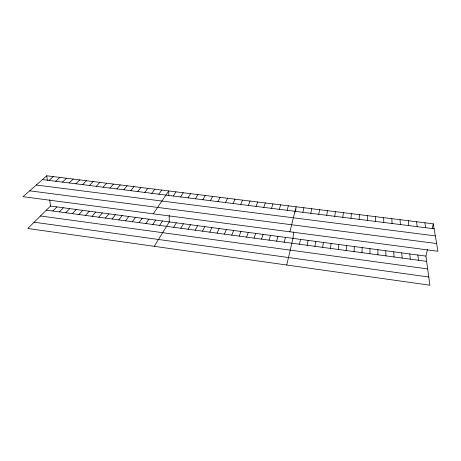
<?xml version="1.0" encoding="UTF-8"?>
<svg xmlns="http://www.w3.org/2000/svg" width="461" height="461" viewBox="0 0 461 461"><rect width="100%" height="100%" fill="white"/><g stroke="black" fill="none" stroke-linecap="round" stroke-linejoin="round"><path stroke-width="0.69" d="M375.531 221.424L375.531 216.647M369.929 253.729L370.01 248.646M367.308 220.393L367.429 215.644M361.971 252.657L362.156 247.603M359.131 219.361L359.361 214.642M354.042 251.585L354.342 246.56M350.982 218.341L351.334 213.639M346.148 250.525L346.557 245.523M293.617 232.01L292.983 238.383L286.736 265.023M295.582 212.118L296.106 206.776L289.9 231.802M342.875 217.321L343.341 212.648M338.293 249.464L338.8 244.486M330.468 248.41L331.084 243.46M334.807 216.307L335.377 211.657M322.677 247.361L323.397 242.434M326.768 215.299L327.454 210.671M314.921 246.318L315.745 241.414M318.77 214.296L319.565 209.692M307.199 245.275L308.127 240.4M310.806 213.293L311.711 208.718M299.506 244.244L300.543 239.386M302.877 212.296L303.891 207.744M425.947 256.103L50.537 206.061L27.758 228.495L429.894 285.215L425.947 256.103L427.422 249.597M432.188 228.604L433.271 223.827L46.768 175.785L23.05 196.697L437.95 251.28L433.271 223.827M284.23 242.186L285.463 237.38M287.122 210.32L288.356 205.813M276.64 241.161L277.971 236.378M279.303 209.334L280.64 204.857M269.08 240.141L270.509 235.387M261.554 239.132L263.081 234.395M271.512 208.36L272.952 203.9M254.057 238.118L255.688 233.41M263.755 207.387L265.3 202.949M246.595 237.115L248.318 232.425M256.034 206.413L257.682 201.999M239.167 236.113L240.988 231.451M248.346 205.45L250.098 201.059M231.768 235.116L233.681 230.477M240.694 204.488L242.544 200.12M224.398 234.125L226.409 229.503M233.076 203.531L235.024 199.187M217.062 233.139L219.165 228.541M225.487 202.575L227.538 198.253M209.755 232.154L211.951 227.578M217.932 201.63L220.081 197.325M202.483 231.174L204.765 226.622M195.239 230.195L197.608 225.665M210.412 200.685L212.654 196.403M188.025 229.226L190.485 224.72M202.921 199.746L205.26 195.487M180.839 228.258L183.392 223.769M195.464 198.806L197.902 194.571M173.682 227.296L176.321 222.83M188.036 197.873L190.572 193.66M154.274 246.335L169.285 221.891L169.175 215.466M180.643 196.945L183.271 192.756M159.65 225.406L162.468 220.98M173.284 196.023L176.004 191.851M152.775 224.478L155.674 220.076M153.254 213.823L168.766 190.952L168.841 195.522M145.924 223.556L148.903 219.177M158.849 194.208L161.753 190.076M139.107 222.634L142.167 218.278M132.313 221.718L135.453 217.385M151.778 193.32L154.769 189.212M125.542 220.807L128.769 216.491M144.731 192.433L147.814 188.347M118.8 219.903L122.107 215.604M137.718 191.551L140.882 187.483M112.086 218.998L115.475 214.717M130.734 190.675L133.984 186.63M105.402 218.099L108.865 213.841M123.773 189.799L127.115 185.771M98.74 217.2L102.284 212.959M116.846 188.929L120.269 184.924M92.108 216.307L95.727 212.089M109.943 188.065L113.452 184.077M85.498 215.414L89.192 211.219M78.917 214.526L82.692 210.349M103.074 187.201L106.664 183.23M72.36 213.645L76.209 209.484M96.228 186.342L99.899 182.389M65.831 212.769L69.755 208.626M89.411 185.483L93.168 181.553M59.325 211.887L63.324 207.767M82.623 184.631L86.461 180.718M52.842 211.017L56.916 206.914M75.858 183.783L79.776 179.888M69.127 182.936L73.12 179.064M62.419 182.095L66.493 178.24M55.735 181.259L59.895 177.422M49.085 180.418L53.32 176.603M42.458 179.588L434.118 228.783M36.292 185.022L435.328 235.894M29.7 190.837L436.63 243.535M46.388 210.147L426.661 261.37M40.464 215.979L427.687 268.919M34.137 222.214L428.782 277.015M424.909 222.784L425.63 227.717M46.768 175.785L47.327 180.257M49.753 199.774L50.537 206.061M416.588 221.753L417.188 226.656M417.85 255.025L418.45 260.263M408.302 220.721L408.78 225.596M409.789 253.948L410.273 259.163M400.056 219.695L400.407 224.547M401.762 252.882L402.13 258.062M393.775 251.815L394.028 256.973M391.844 218.675L392.081 223.499M385.817 250.755L385.961 255.884M383.667 217.661L383.783 222.461M377.899 249.701L377.928 254.806"/></g></svg>
